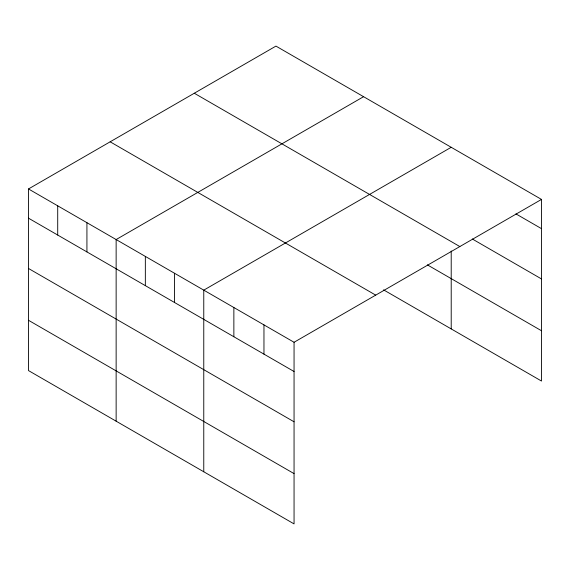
<?xml version="1.0" encoding="UTF-8"?>
<svg xmlns="http://www.w3.org/2000/svg" width="570" height="570" viewBox="0 0 570 570"><rect width="100%" height="100%" fill="white"/><g stroke="black" fill="none" stroke-linecap="round" stroke-linejoin="round"><path stroke-width="0.85" d="M28.5 188.955L294.056 342.271L294.056 523.901L28.5 370.586L28.5 188.955L275.944 46.099L541.5 199.415L541.5 381.045L383.56 289.859M363.575 96.693L116.138 239.55L116.138 421.18M451.212 147.288L203.768 290.144L203.768 471.775M294.056 342.271L541.5 199.415M515.921 213.878L541.5 228.648M472.281 238.972L541.5 278.937M194.285 93.238L459.848 246.561M427.379 264.865L541.5 330.75M110.153 141.809L375.716 295.132M28.5 218.182L294.056 371.505M28.5 268.477L294.056 421.793M28.5 320.29L294.056 473.613M451.212 250.992L451.212 328.918M263.96 324.9L263.96 354.127M233.864 307.522L233.864 336.749M174.555 273.279L174.555 302.513M145.343 256.415L145.343 285.648M86.925 222.685L86.925 251.912M57.712 205.82L57.712 235.047"/></g></svg>
